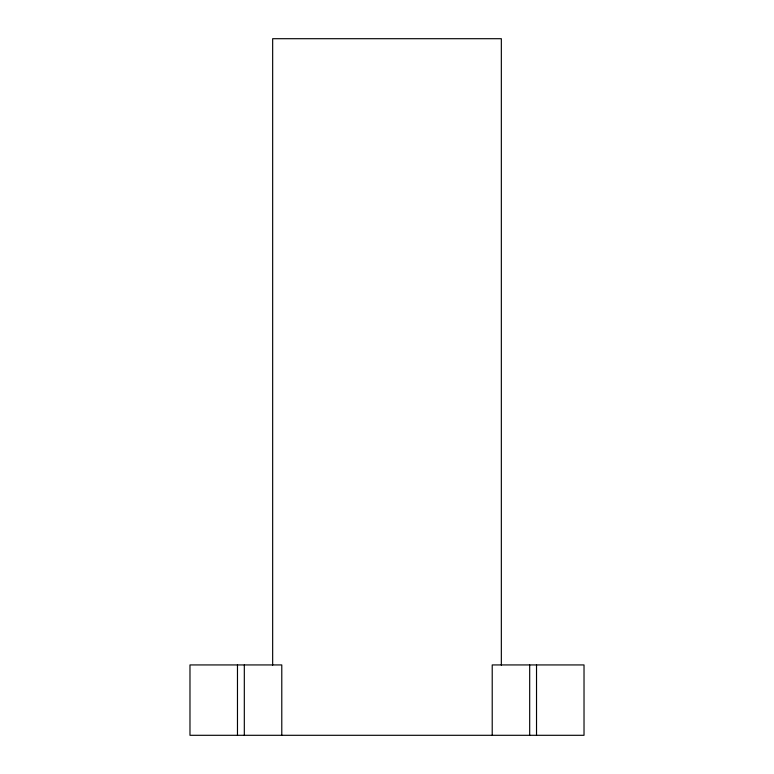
<?xml version="1.0" encoding="UTF-8"?>
<svg xmlns="http://www.w3.org/2000/svg" width="774" height="774" viewBox="0 0 774 774"><rect width="100%" height="100%" fill="white"/><g stroke="black" fill="none" stroke-linecap="round" stroke-linejoin="round"><path stroke-width="1.16" d="M536.527 664.934L536.527 735.3M529.687 664.934L529.687 735.3M501.339 665.156L501.339 38.7L272.661 38.7L272.661 665.156M492.216 735.3L492.216 664.934L584.022 664.934L584.022 735.3L189.978 735.3L189.978 664.934L281.784 664.934L281.784 735.3M244.313 664.934L244.313 735.3M237.473 664.934L237.473 735.3"/></g></svg>
